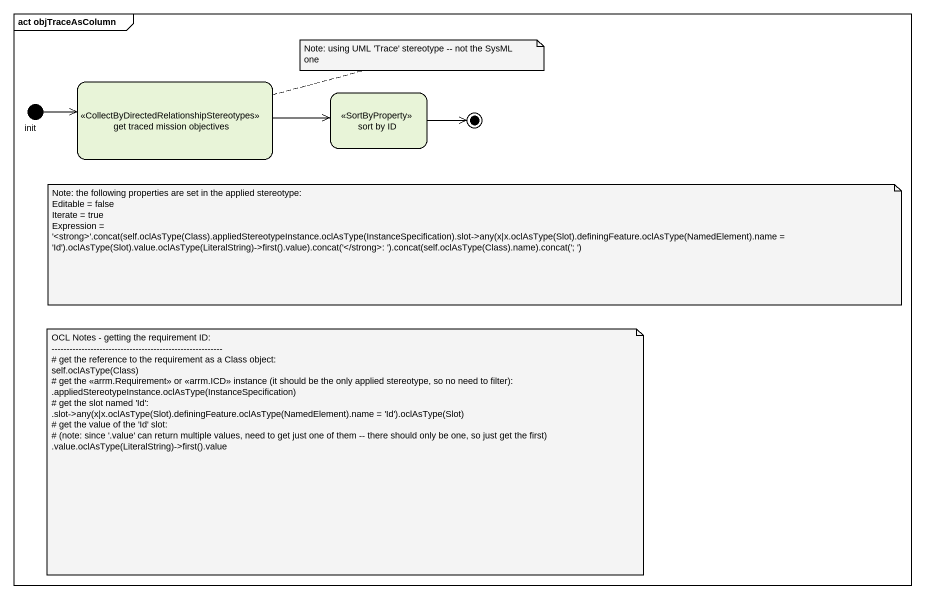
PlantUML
@startuml
mainframe act objTraceAsColumn
hide empty description
state "get traced mission objectives" as get_traced_mission <<CollectByDirectedRelationshipStereotypes>>
state init <<start>>
state "sort by ID" as sort_by_ID <<SortByProperty>>
get_traced_mission -right-> sort_by_ID
init -right-> get_traced_mission
sort_by_ID -right-> [*]
note right of get_traced_mission : Note: using UML 'Trace' stereotype -- not the SysML one
note as N2
  Note: the following properties are set in the applied stereotype:
  Editable = false
  Iterate = true
  Expression =
  ~'<strong>'.concat(self.oclAsType(Class).appliedStereotypeInstance.oclAsType(InstanceSpecification).slot->any(x|x.oclAsType(Slot).definingFeature.oclAsType(NamedElement).name = 'Id').oclAsType(Slot).value.oclAsType(LiteralString)->first().value).concat('</strong>: ').concat(self.oclAsType(Class).name).concat('; ')
end note
note as N3
  OCL Notes - getting the requirement ID:
  ~--~--~--~--~--~--~--~--~--~--~--~--~--~--~--~--~--~--~--~--~--~--~--~--~--~--~--~---
  # get the reference to the requirement as a Class object:
  self.oclAsType(Class)
  # get the <<arrm.Requirement>> or <<arrm.ICD>> instance (it should be the only applied stereotype, so no need to filter):
  .appliedStereotypeInstance.oclAsType(InstanceSpecification)
  # get the slot named 'Id':
  .slot->any(x|x.oclAsType(Slot).definingFeature.oclAsType(NamedElement).name = 'Id').oclAsType(Slot)
  # get the value of the 'Id' slot:
  # (note: since '.value' can return multiple values, need to get just one of them -- there should only be one, so just get the first)
  .value.oclAsType(LiteralString)->first().value
end note
@enduml
